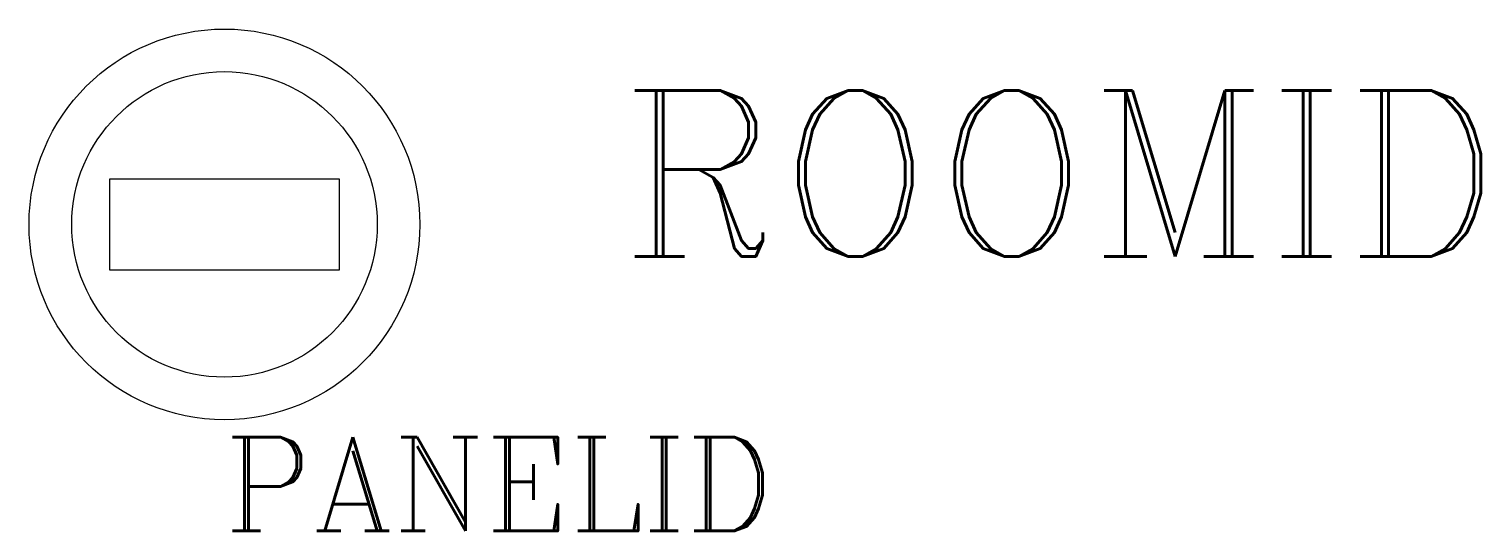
# Model space of a CAD drawing. Header units: inches. Extents: x -12.5 to 80.5, y -19.6 to 12.5.
import ezdxf

# ---------------------------------------------------------------- set-up
doc = ezdxf.new("R2010")
doc.units = ezdxf.units.IN
doc.header["$LTSCALE"] = 48
doc.header["$MEASUREMENT"] = 0
doc.styles.add('ROMANC', font='COMPLEX.SHX')
doc.styles.add('WSNotes', font='complex.shx', dxfattribs={"height": 18})

msp = doc.modelspace()

# ---------------------------------------------------------------- texts
at = {"style": 'WSNotes', "flags": 1}
msp.add_attdef('ROOMID', (25.374, -2.047), '', height=10.625, dxfattribs=at)
at = {"style": 'ROMANC'}
msp.add_attdef('PANELID', (0, -19.638), '', height=6, dxfattribs=at)

# ---------------------------------------------------------------- wipeouts: each hides what was drawn before it
msp.add_wipeout([(0, 12.515), (-8.85, 8.85), (-12.515, 0), (-8.85, -8.85), (0, -12.515), (8.85, -8.85), (12.515, 0), (8.85, 8.85)])

# ---------------------------------------------------------------- next in the draw order: linework, layer by layer
msp.add_lwpolyline([(-7.339, 2.926), (7.339, 2.926), (7.339, -2.926), (-7.339, -2.926)], close=True)
for radius in [12.515, 9.785]:
    msp.add_circle((0, 0), radius)

doc.saveas('drawing.dxf')
